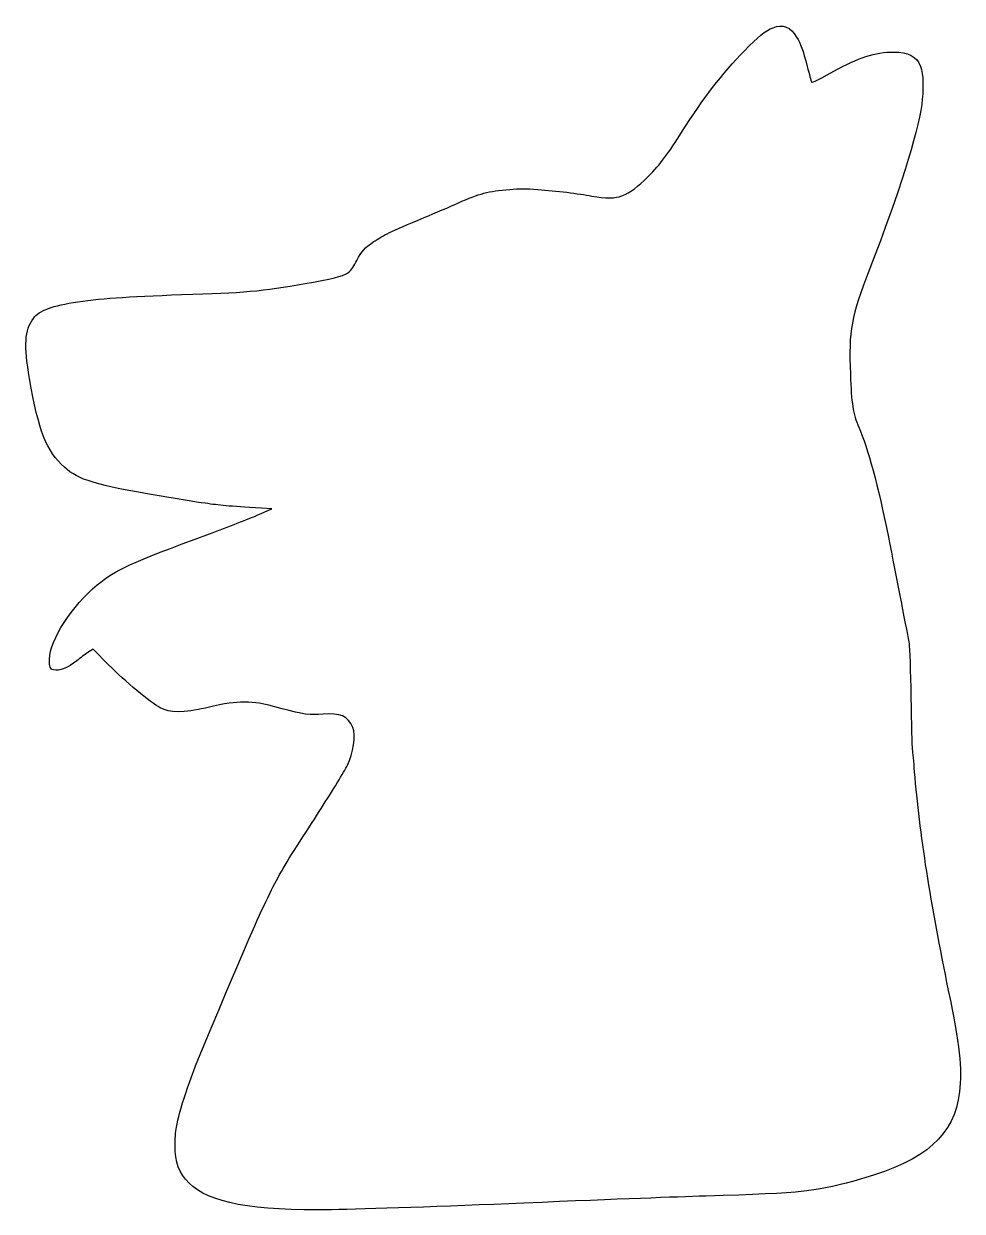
# Model space of a CAD drawing. Header units: centimetres. Extents: x -17.7 to 17.7, y -22.4 to 22.4.
import ezdxf

# ---------------------------------------------------------------- set-up
doc = ezdxf.new("R2010")
doc.units = ezdxf.units.CM
doc.header["$MEASUREMENT"] = 0
doc.layers.add('Layer 1', color=7, linetype='Continuous')

msp = doc.modelspace()

# ---------------------------------------------------------------- linework, layer by layer
at = {"layer": 'Layer 1'}
msp.add_open_spline([(10.5657, 22.26028), (10.30112, 22.15445), (9.98009, 21.89692), (9.48973, 21.39245), (9.48973, 21.39245), (8.65717, 20.53873), (7.89517, 19.55095), (7.15434, 18.36562), (7.15434, 18.36562), (6.61106, 17.50131), (6.32178, 17.11679), (5.85965, 16.65112), (5.85965, 16.65112), (5.46807, 16.25601), (5.1929, 16.05493), (4.86834, 15.92087), (4.86834, 15.92087), (4.61787, 15.81856), (4.22981, 15.81504), (3.7324, 15.91029), (3.7324, 15.91029), (3.23498, 16.00554), (2.39184, 16.10785), (1.69334, 16.16076), (1.69334, 16.16076), (1.25237, 16.19251), (0.99484, 16.19251), (0.63501, 16.16076), (0.63501, 16.16076), (-0.20813, 16.0902), (-0.47624, 16.01965), (-1.32291, 15.6457), (-1.32291, 15.6457), (-1.61219, 15.51517), (-2.18369, 15.26823), (-2.59291, 15.09889), (-2.59291, 15.09889), (-3.90524, 14.55208), (-4.12044, 14.44625), (-4.51555, 14.17814), (-4.51555, 14.17814), (-4.83305, 13.96295), (-4.95299, 13.82889), (-5.13291, 13.47964), (-5.13291, 13.47964), (-5.22816, 13.29972), (-5.35869, 13.1057), (-5.42219, 13.05278), (-5.42219, 13.05278), (-5.57388, 12.91872), (-5.85258, 12.84111), (-6.77333, 12.66825), (-6.77333, 12.66825), (-8.49841, 12.34722), (-9.22514, 12.27314), (-11.32416, 12.20611), (-11.32416, 12.20611), (-13.60663, 12.13555), (-14.65791, 12.065), (-15.66685, 11.92036), (-15.66685, 11.92036), (-16.60877, 11.7863), (-17.12029, 11.5958), (-17.33902, 11.29594), (-17.33902, 11.29594), (-17.6671, 10.84791), (-17.70238, 10.29758), (-17.48366, 9.03111), (-17.48366, 9.03111), (-17.13794, 7.03086), (-16.85572, 6.31119), (-16.1678, 5.68325), (-16.1678, 5.68325), (-15.64922, 5.207), (-15.01422, 5.0165), (-12.52361, 4.58964), (-12.52361, 4.58964), (-11.95211, 4.49086), (-11.20422, 4.37092), (-10.86203, 4.32506), (-10.86203, 4.32506), (-10.30111, 4.24392), (-10.01536, 4.21923), (-8.73125, 4.13456), (-8.73125, 4.13456), (-8.73125, 4.13456), (-8.34319, 4.10987), (-8.34319, 4.10987), (-8.34319, 4.10987), (-8.34319, 4.10987), (-8.89, 3.87704), (-8.89, 3.87704), (-8.89, 3.87704), (-9.18986, 3.74651), (-10.00125, 3.43254), (-10.68917, 3.17854), (-10.68917, 3.17854), (-13.78303, 2.03201), (-14.19578, 1.84151), (-14.92956, 1.24532), (-14.92956, 1.24532), (-15.875, 0.47626), (-16.71814, -0.83254), (-16.72873, -1.55221), (-16.72873, -1.55221), (-16.73579, -1.85207), (-16.70756, -1.92968), (-16.58056, -1.9579), (-16.58056, -1.9579), (-16.3442, -2.01082), (-16.03728, -1.89087), (-15.69509, -1.61218), (-15.69509, -1.61218), (-15.57162, -1.5134), (-15.38465, -1.37229), (-15.27881, -1.30174), (-15.27881, -1.30174), (-15.27881, -1.30174), (-15.08831, -1.17121), (-15.08831, -1.17121), (-15.08831, -1.17121), (-15.08831, -1.17121), (-14.5027, -1.76388), (-14.5027, -1.76388), (-14.5027, -1.76388), (-13.88887, -2.38477), (-12.91873, -3.19263), (-12.55537, -3.38666), (-12.55537, -3.38666), (-12.17437, -3.58774), (-11.7087, -3.58774), (-10.79854, -3.38313), (-10.79854, -3.38313), (-10.0436, -3.2138), (-9.78254, -3.17499), (-9.38037, -3.17499), (-9.38037, -3.17499), (-8.92881, -3.17499), (-8.77359, -3.20321), (-7.95515, -3.42546), (-7.95515, -3.42546), (-7.17551, -3.6336), (-6.88271, -3.6724), (-6.40998, -3.63007), (-6.40998, -3.63007), (-5.7644, -3.5701), (-5.46454, -3.70063), (-5.28815, -4.12749), (-5.28815, -4.12749), (-5.16468, -4.42735), (-5.26346, -5.09763), (-5.49276, -5.55624), (-5.49276, -5.55624), (-5.60565, -5.77849), (-6.06779, -6.54049), (-6.48054, -7.18255), (-6.48054, -7.18255), (-6.6534, -7.45066), (-7.00971, -8.00452), (-7.27429, -8.41374), (-7.27429, -8.41374), (-7.92693, -9.42974), (-8.11037, -9.74724), (-8.48432, -10.52688), (-8.48432, -10.52688), (-8.94646, -11.48291), (-9.11932, -11.88507), (-10.95729, -16.24541), (-10.95729, -16.24541), (-11.43707, -17.38135), (-11.83218, -18.57374), (-11.94154, -19.20522), (-11.94154, -19.20522), (-11.96976, -19.37808), (-11.99446, -19.68853), (-11.99446, -19.89314), (-11.99446, -19.89314), (-11.99446, -20.52461), (-11.84629, -20.92325), (-11.46529, -21.31131), (-11.46529, -21.31131), (-10.73504, -22.05567), (-9.03465, -22.37317), (-6.08543, -22.31673), (-6.08543, -22.31673), (-4.7484, -22.29204), (-1.87679, -22.19326), (1.16415, -22.06626), (1.16415, -22.06626), (4.99884, -21.90751), (6.78037, -21.84048), (8.02568, -21.80168), (8.02568, -21.80168), (11.72279, -21.69232), (12.23785, -21.63587), (13.91001, -21.14904), (13.91001, -21.14904), (16.36887, -20.43643), (17.39545, -19.52273), (17.60007, -17.86821), (17.60007, -17.86821), (17.7059, -17.0039), (17.60713, -16.08668), (17.18026, -14.05115), (17.18026, -14.05115), (16.49587, -10.75621), (16.08312, -8.11743), (15.89615, -5.80321), (15.89615, -5.80321), (15.8644, -5.43279), (15.83265, -5.05179), (15.81854, -4.95654), (15.81854, -4.95654), (15.80796, -4.85776), (15.78679, -3.97935), (15.76915, -2.99862), (15.76915, -2.99862), (15.75151, -2.0179), (15.71976, -1.1042), (15.69859, -0.97015), (15.69859, -0.97015), (15.65626, -0.70204), (15.20117, 1.63688), (14.91895, 3.05152), (14.91895, 3.05152), (14.52737, 4.99885), (14.14989, 6.39938), (13.80417, 7.19666), (13.80417, 7.19666), (13.58545, 7.6976), (13.52195, 8.08919), (13.48314, 9.19691), (13.48314, 9.19691), (13.41964, 10.86908), (13.50431, 11.33122), (14.21692, 13.17624), (14.21692, 13.17624), (15.33875, 16.0796), (16.00198, 18.18216), (16.17484, 19.36749), (16.17484, 19.36749), (16.25245, 19.88255), (16.23481, 20.53871), (16.13603, 20.79624), (16.13603, 20.79624), (15.99139, 21.17724), (15.67742, 21.34305), (15.10239, 21.34305), (15.10239, 21.34305), (14.44622, 21.34305), (13.76183, 21.12433), (12.85872, 20.62338), (12.85872, 20.62338), (12.09319, 20.19652), (12.02969, 20.1683), (12.01205, 20.22121), (12.01205, 20.22121), (12.00499, 20.2459), (11.93444, 20.50696), (11.85683, 20.79624), (11.85683, 20.79624), (11.69102, 21.42771), (11.60989, 21.65349), (11.45819, 21.90396), (11.45819, 21.90396), (11.22183, 22.29554), (10.93608, 22.40843), (10.56566, 22.26027), (10.56566, 22.26027), (10.56566, 22.26027), (10.5657, 22.26028), (10.5657, 22.26028)], degree=3, knots=[0, 0, 0, 0, 0.01449275, 0.01449275, 0.01449275, 0.01449275, 0.02898551, 0.02898551, 0.02898551, 0.02898551, 0.04347826, 0.04347826, 0.04347826, 0.04347826, 0.05797101, 0.05797101, 0.05797101, 0.05797101, 0.07246377, 0.07246377, 0.07246377, 0.07246377, 0.08695652, 0.08695652, 0.08695652, 0.08695652, 0.10144928, 0.10144928, 0.10144928, 0.10144928, 0.11594203, 0.11594203, 0.11594203, 0.11594203, 0.13043478, 0.13043478, 0.13043478, 0.13043478, 0.14492754, 0.14492754, 0.14492754, 0.14492754, 0.15942029, 0.15942029, 0.15942029, 0.15942029, 0.17391304, 0.17391304, 0.17391304, 0.17391304, 0.1884058, 0.1884058, 0.1884058, 0.1884058, 0.20289855, 0.20289855, 0.20289855, 0.20289855, 0.2173913, 0.2173913, 0.2173913, 0.2173913, 0.23188406, 0.23188406, 0.23188406, 0.23188406, 0.24637681, 0.24637681, 0.24637681, 0.24637681, 0.26086957, 0.26086957, 0.26086957, 0.26086957, 0.27536232, 0.27536232, 0.27536232, 0.27536232, 0.28985507, 0.28985507, 0.28985507, 0.28985507, 0.30434783, 0.30434783, 0.30434783, 0.30434783, 0.31884058, 0.31884058, 0.31884058, 0.31884058, 0.33333333, 0.33333333, 0.33333333, 0.33333333, 0.34782609, 0.34782609, 0.34782609, 0.34782609, 0.36231884, 0.36231884, 0.36231884, 0.36231884, 0.37681159, 0.37681159, 0.37681159, 0.37681159, 0.39130435, 0.39130435, 0.39130435, 0.39130435, 0.4057971, 0.4057971, 0.4057971, 0.4057971, 0.42028986, 0.42028986, 0.42028986, 0.42028986, 0.43478261, 0.43478261, 0.43478261, 0.43478261, 0.44927536, 0.44927536, 0.44927536, 0.44927536, 0.46376812, 0.46376812, 0.46376812, 0.46376812, 0.47826087, 0.47826087, 0.47826087, 0.47826087, 0.49275362, 0.49275362, 0.49275362, 0.49275362, 0.50724638, 0.50724638, 0.50724638, 0.50724638, 0.52173913, 0.52173913, 0.52173913, 0.52173913, 0.53623188, 0.53623188, 0.53623188, 0.53623188, 0.55072464, 0.55072464, 0.55072464, 0.55072464, 0.56521739, 0.56521739, 0.56521739, 0.56521739, 0.57971014, 0.57971014, 0.57971014, 0.57971014, 0.5942029, 0.5942029, 0.5942029, 0.5942029, 0.60869565, 0.60869565, 0.60869565, 0.60869565, 0.62318841, 0.62318841, 0.62318841, 0.62318841, 0.63768116, 0.63768116, 0.63768116, 0.63768116, 0.65217391, 0.65217391, 0.65217391, 0.65217391, 0.66666667, 0.66666667, 0.66666667, 0.66666667, 0.68115942, 0.68115942, 0.68115942, 0.68115942, 0.69565217, 0.69565217, 0.69565217, 0.69565217, 0.71014493, 0.71014493, 0.71014493, 0.71014493, 0.72463768, 0.72463768, 0.72463768, 0.72463768, 0.73913043, 0.73913043, 0.73913043, 0.73913043, 0.75362319, 0.75362319, 0.75362319, 0.75362319, 0.76811594, 0.76811594, 0.76811594, 0.76811594, 0.7826087, 0.7826087, 0.7826087, 0.7826087, 0.79710145, 0.79710145, 0.79710145, 0.79710145, 0.8115942, 0.8115942, 0.8115942, 0.8115942, 0.82608696, 0.82608696, 0.82608696, 0.82608696, 0.84057971, 0.84057971, 0.84057971, 0.84057971, 0.85507246, 0.85507246, 0.85507246, 0.85507246, 0.86956522, 0.86956522, 0.86956522, 0.86956522, 0.88405797, 0.88405797, 0.88405797, 0.88405797, 0.89855072, 0.89855072, 0.89855072, 0.89855072, 0.91304348, 0.91304348, 0.91304348, 0.91304348, 0.92753623, 0.92753623, 0.92753623, 0.92753623, 0.94202899, 0.94202899, 0.94202899, 0.94202899, 0.95652174, 0.95652174, 0.95652174, 0.95652174, 0.97101449, 0.97101449, 0.97101449, 0.97101449, 1, 1, 1, 1], dxfattribs=at)

doc.saveas('drawing.dxf')
